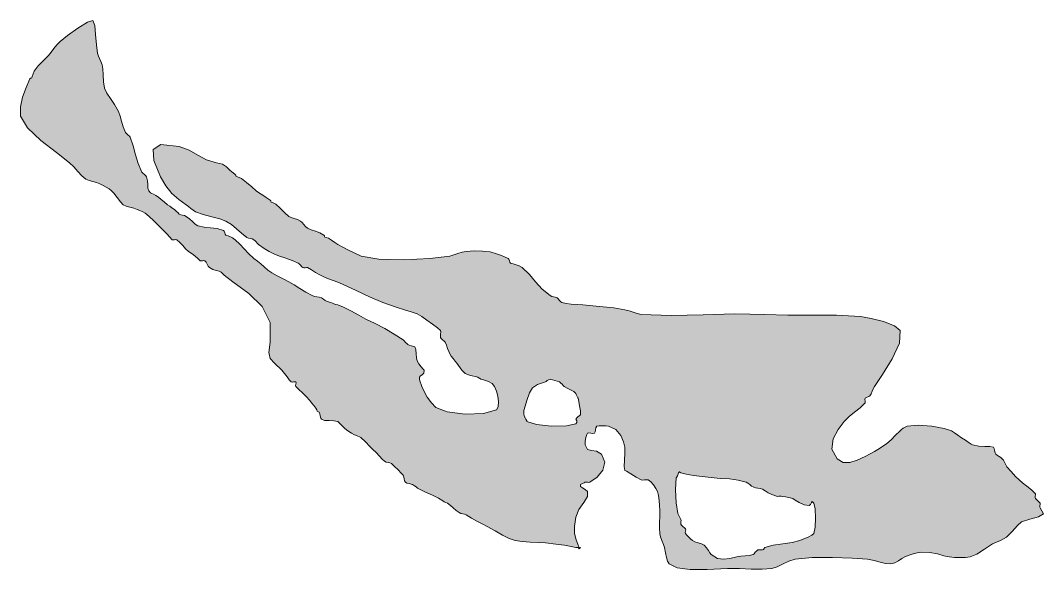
# Model space of a CAD drawing. Header units: inches. Extents: x 60 to 943, y -228 to 857.
# Drawn here: x 896.73 to 943.16, y -43.77 to -18.84 of the extents above; entities that cross this region are included whole.
import ezdxf

# ---------------------------------------------------------------- set-up
doc = ezdxf.new("R2010")
doc.units = ezdxf.units.IN
doc.header["$MEASUREMENT"] = 0
doc.layers.add('Layer 1', color=7, linetype='Continuous')

msp = doc.modelspace()

# ---------------------------------------------------------------- hatches: boundary and pattern name
at = {"layer": 'Layer 1', "true_color": 0xffffff}
h = msp.add_hatch(color=7, dxfattribs=at)
h.paths.add_polyline_path([(922.039, -42.771), (922.02, -42.774), (921.986, -42.775), (921.953, -42.774), (921.934, -42.771), (921.729, -42.717), (921.428, -42.666), (921.033, -42.615), (920.557, -42.56), (920.225, -42.536), (919.864, -42.522), (919.507, -42.501), (919.181, -42.454), (918.905, -42.359), (918.6, -42.207), (918.267, -42.019), (917.91, -41.818), (917.682, -41.696), (917.448, -41.569), (917.207, -41.435), (916.957, -41.289), (916.885, -41.259), (916.806, -41.24), (916.723, -41.219), (916.64, -41.184), (916.502, -41.087), (916.374, -40.974), (916.246, -40.859), (916.11, -40.76), (916.039, -40.724), (915.992, -40.711), (915.952, -40.696), (915.898, -40.654), (915.708, -40.53), (915.426, -40.396), (915.115, -40.26), (914.84, -40.125), (914.756, -40.072), (914.683, -40.02), (914.608, -39.966), (914.521, -39.913), (914.456, -39.89), (914.365, -39.867), (914.272, -39.841), (914.204, -39.807), (914.157, -39.738), (914.144, -39.657), (914.134, -39.571), (914.099, -39.489), (914.011, -39.391), (913.867, -39.245), (913.707, -39.091), (913.568, -38.96), (913.497, -38.921), (913.415, -38.905), (913.33, -38.891), (913.251, -38.854), (913.15, -38.76), (913.018, -38.618), (912.869, -38.462), (912.722, -38.324), (912.588, -38.186), (912.391, -37.975), (912.173, -37.78), (911.98, -37.689), (911.886, -37.655), (911.746, -37.574), (911.592, -37.472), (911.451, -37.371), (911.353, -37.281), (911.268, -37.185), (911.195, -37.103), (911.134, -37.054), (910.956, -37.018), (910.74, -37.01), (910.535, -36.997), (910.393, -36.948), (910.361, -36.891), (910.334, -36.795), (910.309, -36.697), (910.286, -36.631), (910.258, -36.607), (910.225, -36.602), (910.195, -36.584), (910.181, -36.524), (910.14, -36.439), (910.049, -36.319), (909.944, -36.196), (909.863, -36.102), (909.691, -35.908), (909.523, -35.744), (909.366, -35.601), (909.228, -35.466), (909.218, -35.422), (909.228, -35.359), (909.238, -35.297), (909.228, -35.254), (909.185, -35.243), (909.123, -35.253), (909.061, -35.264), (909.016, -35.254), (908.926, -35.153), (908.826, -35.018), (908.716, -34.868), (908.593, -34.725), (908.256, -34.407), (908.058, -34.19), (907.995, -33.924), (908.063, -33.454), (908.06, -32.55), (907.695, -31.833), (907.092, -31.238), (906.369, -30.701), (906.236, -30.605), (906.107, -30.508), (905.977, -30.401), (905.84, -30.277), (905.744, -30.224), (905.615, -30.188), (905.467, -30.144), (905.311, -30.065), (905.252, -29.999), (905.203, -29.906), (905.155, -29.814), (905.099, -29.748), (905.054, -29.742), (904.989, -29.751), (904.926, -29.759), (904.887, -29.748), (904.785, -29.646), (904.658, -29.547), (904.515, -29.442), (904.357, -29.324), (904.226, -29.204), (904.096, -29.066), (903.965, -28.925), (903.828, -28.795), (903.784, -28.787), (903.72, -28.797), (903.656, -28.806), (903.616, -28.795), (903.374, -28.527), (903.068, -28.221), (902.746, -27.911), (902.451, -27.631), (902.388, -27.589), (902.28, -27.535), (902.152, -27.476), (902.027, -27.419), (901.868, -27.364), (901.697, -27.321), (901.532, -27.274), (901.393, -27.207), (901.268, -27.079), (901.111, -26.881), (900.964, -26.688), (900.863, -26.572), (900.75, -26.491), (900.619, -26.409), (900.479, -26.329), (900.334, -26.254), (900.179, -26.197), (900.013, -26.157), (899.848, -26.113), (899.698, -26.042), (899.521, -25.893), (899.34, -25.697), (899.152, -25.489), (898.957, -25.301), (898.361, -24.841), (897.653, -24.292), (897.041, -23.718), (896.733, -23.184), (896.729, -22.766), (896.824, -22.32), (896.98, -21.884), (897.157, -21.489), (897.184, -21.467), (897.218, -21.461), (897.248, -21.441), (897.264, -21.384), (897.345, -21.138), (897.528, -20.904), (897.766, -20.672), (898.004, -20.431), (898.126, -20.28), (898.247, -20.119), (898.379, -19.955), (898.534, -19.795), (898.87, -19.522), (899.335, -19.187), (899.77, -18.916), (900.016, -18.843), (900.1, -19.067), (900.141, -19.486), (900.173, -19.953), (900.228, -20.324), (900.273, -20.461), (900.322, -20.577), (900.377, -20.699), (900.439, -20.854), (900.469, -21.044), (900.477, -21.316), (900.492, -21.623), (900.546, -21.913), (900.652, -22.141), (900.814, -22.388), (901.001, -22.662), (901.181, -22.972), (901.259, -23.182), (901.321, -23.42), (901.393, -23.673), (901.498, -23.925), (901.541, -23.975), (901.608, -24.034), (901.673, -24.092), (901.71, -24.137), (901.848, -24.542), (901.955, -24.943), (902.072, -25.338), (902.239, -25.725), (902.282, -25.774), (902.351, -25.835), (902.416, -25.893), (902.451, -25.937), (902.492, -26.119), (902.504, -26.297), (902.517, -26.453), (902.558, -26.572), (902.63, -26.661), (902.689, -26.701), (902.763, -26.729), (902.875, -26.783), (903, -26.868), (903.119, -26.968), (903.249, -27.082), (903.404, -27.207), (903.504, -27.277), (903.606, -27.346), (903.713, -27.424), (903.828, -27.524), (903.85, -27.546), (903.884, -27.581), (903.916, -27.614), (903.934, -27.631), (904.005, -27.663), (904.088, -27.681), (904.173, -27.7), (904.251, -27.736), (904.396, -27.851), (904.535, -27.977), (904.665, -28.088), (904.781, -28.16), (905.059, -28.228), (905.354, -28.251), (905.653, -28.282), (905.945, -28.372), (905.977, -28.412), (906.002, -28.479), (906.025, -28.547), (906.051, -28.584), (906.163, -28.626), (906.26, -28.659), (906.357, -28.707), (906.475, -28.795), (906.683, -28.996), (906.877, -29.204), (907.082, -29.419), (907.322, -29.643), (907.48, -29.773), (907.638, -29.897), (907.796, -30.027), (907.957, -30.172), (908.132, -30.295), (908.383, -30.43), (908.659, -30.567), (908.91, -30.701), (909.149, -30.849), (909.405, -31.014), (909.679, -31.181), (909.969, -31.336), (910.076, -31.371), (910.18, -31.387), (910.284, -31.403), (910.393, -31.442), (910.48, -31.496), (910.557, -31.55), (910.656, -31.604), (910.816, -31.654), (910.887, -31.676), (910.959, -31.703), (911.04, -31.732), (911.134, -31.76), (911.393, -31.861), (911.729, -32.032), (912.084, -32.227), (912.404, -32.396), (912.821, -32.603), (913.259, -32.83), (913.691, -33.078), (914.099, -33.348), (914.158, -33.4), (914.209, -33.457), (914.258, -33.512), (914.311, -33.56), (914.372, -33.584), (914.474, -33.61), (914.572, -33.639), (914.628, -33.666), (914.666, -33.787), (914.688, -33.972), (914.706, -34.161), (914.733, -34.301), (914.812, -34.436), (914.916, -34.565), (915.009, -34.67), (915.051, -34.725), (915.037, -34.857), (914.967, -34.933), (914.887, -34.982), (914.84, -35.042), (914.841, -35.141), (914.868, -35.253), (914.908, -35.366), (914.945, -35.466), (915.044, -35.688), (915.195, -35.95), (915.381, -36.208), (915.58, -36.419), (916.096, -36.612), (916.912, -36.709), (917.75, -36.688), (918.334, -36.524), (918.417, -36.381), (918.432, -36.154), (918.397, -35.9), (918.334, -35.678), (918.24, -35.463), (918.134, -35.326), (917.968, -35.234), (917.698, -35.148), (917.625, -35.12), (917.567, -35.089), (917.523, -35.06), (917.486, -35.042), (917.114, -34.941), (916.915, -34.865), (916.763, -34.719), (916.533, -34.407), (916.454, -34.303), (916.363, -34.188), (916.278, -34.078), (916.216, -33.983), (916.165, -33.871), (916.114, -33.732), (916.062, -33.586), (916.004, -33.454), (915.957, -33.395), (915.891, -33.337), (915.828, -33.285), (915.792, -33.242), (915.786, -33.17), (915.799, -33.079), (915.809, -32.991), (915.792, -32.925), (915.654, -32.795), (915.432, -32.631), (915.178, -32.454), (914.945, -32.289), (914.73, -32.164), (914.469, -32.065), (914.154, -31.973), (913.78, -31.866), (913.17, -31.649), (912.569, -31.387), (911.965, -31.098), (911.346, -30.807), (911.135, -30.721), (910.922, -30.645), (910.71, -30.57), (910.498, -30.489), (910.309, -30.395), (910.124, -30.282), (909.941, -30.168), (909.757, -30.065), (909.712, -30.062), (909.646, -30.07), (909.584, -30.076), (909.545, -30.065), (909.504, -30.02), (909.441, -29.952), (909.377, -29.89), (909.334, -29.854), (909.142, -29.766), (908.942, -29.688), (908.727, -29.612), (908.486, -29.536), (908.228, -29.444), (908.012, -29.338), (907.794, -29.197), (907.533, -29.007), (907.476, -28.954), (907.424, -28.898), (907.374, -28.842), (907.322, -28.795), (907.25, -28.761), (907.168, -28.744), (907.083, -28.727), (907.004, -28.689), (906.765, -28.499), (906.539, -28.3), (906.308, -28.109), (906.051, -27.948), (905.772, -27.846), (905.412, -27.752), (905.028, -27.651), (904.675, -27.524), (904.564, -27.459), (904.463, -27.375), (904.361, -27.287), (904.251, -27.207), (903.91, -26.974), (903.602, -26.694), (903.326, -26.354), (903.087, -25.937), (902.779, -25.193), (902.753, -24.699), (903.104, -24.48), (903.934, -24.561), (904.384, -24.725), (904.777, -24.954), (905.173, -25.172), (905.628, -25.301), (905.904, -25.371), (906.076, -25.487), (906.235, -25.643), (906.475, -25.83), (906.499, -25.862), (906.504, -25.895), (906.521, -25.923), (906.581, -25.937), (906.758, -26.017), (906.987, -26.194), (907.226, -26.403), (907.428, -26.572), (907.576, -26.678), (907.727, -26.778), (907.887, -26.882), (908.063, -26.995), (908.088, -27.026), (908.093, -27.061), (908.109, -27.087), (908.169, -27.102), (908.324, -27.183), (908.521, -27.366), (908.727, -27.575), (908.91, -27.736), (909.018, -27.787), (909.157, -27.832), (909.306, -27.883), (909.439, -27.948), (909.52, -28.019), (909.596, -28.108), (909.673, -28.197), (909.757, -28.266), (909.924, -28.343), (910.114, -28.41), (910.311, -28.485), (910.498, -28.584), (910.522, -28.615), (910.527, -28.648), (910.544, -28.675), (910.604, -28.689), (910.705, -28.729), (910.848, -28.818), (911.001, -28.923), (911.134, -29.007), (911.362, -29.135), (911.62, -29.271), (911.899, -29.409), (912.192, -29.536), (912.99, -29.68), (914.131, -29.708), (915.309, -29.65), (916.216, -29.536), (916.396, -29.487), (916.585, -29.423), (916.774, -29.361), (916.957, -29.324), (917.326, -29.303), (917.7, -29.311), (918.047, -29.352), (918.334, -29.431), (918.429, -29.464), (918.557, -29.509), (918.705, -29.567), (918.863, -29.643), (918.894, -29.684), (918.919, -29.751), (918.942, -29.817), (918.969, -29.854), (919.085, -29.895), (919.222, -29.935), (919.364, -29.987), (919.498, -30.065), (919.828, -30.374), (920.111, -30.706), (920.405, -31.035), (920.769, -31.336), (920.842, -31.37), (920.918, -31.389), (920.999, -31.407), (921.086, -31.442), (921.135, -31.484), (921.196, -31.554), (921.256, -31.62), (921.298, -31.654), (921.492, -31.693), (921.73, -31.718), (921.99, -31.736), (922.251, -31.76), (922.703, -31.803), (923.174, -31.84), (923.659, -31.89), (924.157, -31.972), (924.36, -32.027), (924.545, -32.091), (924.721, -32.148), (924.898, -32.184), (926.269, -32.242), (927.711, -32.207), (929.15, -32.161), (930.51, -32.184), (931.555, -32.216), (932.653, -32.215), (933.766, -32.224), (934.851, -32.289), (935.342, -32.368), (935.905, -32.512), (936.392, -32.702), (936.65, -32.925), (936.62, -33.49), (936.292, -34.209), (935.853, -34.921), (935.486, -35.466), (935.43, -35.569), (935.382, -35.679), (935.333, -35.787), (935.274, -35.89), (935.232, -35.917), (935.164, -35.943), (935.099, -35.97), (935.062, -35.995), (935.059, -36.043), (935.066, -36.104), (935.073, -36.164), (935.062, -36.207), (934.837, -36.432), (934.585, -36.629), (934.334, -36.828), (934.109, -37.054), (933.844, -37.405), (933.616, -37.836), (933.557, -38.299), (933.792, -38.748), (934.069, -38.912), (934.378, -38.917), (934.711, -38.811), (935.062, -38.643), (935.299, -38.519), (935.487, -38.413), (935.649, -38.316), (935.804, -38.219), (936.046, -38.047), (936.245, -37.875), (936.436, -37.689), (936.65, -37.478), (936.718, -37.417), (936.797, -37.355), (936.883, -37.302), (936.969, -37.266), (937.478, -37.215), (938.093, -37.267), (938.649, -37.371), (938.98, -37.478), (939.126, -37.566), (939.278, -37.67), (939.44, -37.783), (939.615, -37.901), (939.687, -37.949), (939.782, -38.017), (939.874, -38.079), (939.934, -38.113), (940.221, -38.172), (940.499, -38.183), (940.733, -38.186), (940.886, -38.219), (940.915, -38.273), (940.94, -38.371), (940.965, -38.472), (940.992, -38.536), (941.078, -38.594), (941.219, -38.685), (941.352, -38.807), (941.416, -38.96), (941.499, -39.107), (941.687, -39.324), (941.897, -39.545), (942.051, -39.701), (942.204, -39.83), (942.407, -39.978), (942.617, -40.146), (942.792, -40.336), (942.798, -40.381), (942.789, -40.445), (942.781, -40.508), (942.792, -40.548), (942.839, -40.59), (942.905, -40.652), (942.968, -40.716), (943.004, -40.76), (943.008, -40.806), (942.999, -40.871), (942.993, -40.934), (943.004, -40.972), (943.163, -41.233), (942.938, -41.378), (942.534, -41.479), (942.156, -41.606), (941.982, -41.769), (941.746, -42.035), (941.477, -42.299), (941.204, -42.454), (940.851, -42.607), (940.48, -42.841), (940.129, -43.065), (939.827, -43.195), (939.615, -43.223), (939.377, -43.229), (939.125, -43.219), (938.874, -43.195), (938.634, -43.141), (938.349, -43.06), (938.009, -42.992), (937.604, -42.983), (937.427, -43.008), (937.247, -43.053), (937.06, -43.116), (936.862, -43.195), (936.726, -43.272), (936.573, -43.371), (936.407, -43.462), (936.228, -43.513), (935.995, -43.501), (935.75, -43.438), (935.479, -43.359), (935.169, -43.301), (934.48, -43.247), (933.59, -43.216), (932.668, -43.228), (931.887, -43.301), (931.606, -43.387), (931.338, -43.517), (931.08, -43.645), (930.827, -43.725), (930.389, -43.758), (929.893, -43.746), (929.361, -43.724), (928.815, -43.725), (927.896, -43.765), (927.127, -43.77), (926.541, -43.699), (926.169, -43.513), (926.099, -43.394), (926.053, -43.223), (926.012, -43.012), (925.957, -42.771), (925.908, -42.626), (925.844, -42.457), (925.783, -42.286), (925.745, -42.137), (925.729, -41.894), (925.738, -41.631), (925.75, -41.355), (925.745, -41.077), (925.732, -40.867), (925.716, -40.629), (925.688, -40.402), (925.64, -40.23), (925.56, -40.083), (925.453, -39.926), (925.334, -39.789), (925.216, -39.701), (925.142, -39.691), (925.056, -39.704), (924.97, -39.716), (924.898, -39.701), (924.681, -39.571), (924.432, -39.424), (924.231, -39.309), (924.157, -39.277), (924.124, -39.087), (924.137, -38.799), (924.159, -38.486), (924.157, -38.219), (924.105, -37.978), (923.979, -37.682), (923.758, -37.417), (923.416, -37.266), (923.304, -37.252), (923.146, -37.242), (922.99, -37.244), (922.887, -37.266), (922.84, -37.331), (922.825, -37.423), (922.815, -37.516), (922.78, -37.583), (922.714, -37.595), (922.618, -37.58), (922.524, -37.566), (922.463, -37.583), (922.434, -37.646), (922.391, -37.78), (922.357, -37.948), (922.357, -38.113), (922.462, -38.315), (922.646, -38.368), (922.872, -38.398), (923.098, -38.536), (923.259, -38.899), (923.163, -39.26), (922.902, -39.576), (922.568, -39.807), (922.522, -39.811), (922.458, -39.803), (922.396, -39.796), (922.357, -39.807), (922.315, -39.833), (922.245, -39.866), (922.178, -39.896), (922.146, -39.913), (922.15, -40), (922.239, -40.064), (922.361, -40.132), (922.463, -40.23), (922.462, -40.458), (922.293, -40.729), (922.076, -41.043), (921.934, -41.396), (921.875, -41.816), (921.877, -42.115), (921.934, -42.371), (922.039, -42.666), (922.051, -42.699), (922.074, -42.752), (922.107, -42.788), (922.146, -42.771), (922.09, -42.828), (922.066, -42.817), (922.056, -42.784)])
h.paths.add_polyline_path([(919.71, -36.102), (919.63, -36.352), (919.58, -36.554), (919.568, -36.715), (919.604, -36.842), (919.615, -36.859), (919.663, -36.94), (919.708, -37.026), (919.71, -37.054), (920.152, -37.185), (920.838, -37.256), (921.515, -37.252), (921.934, -37.16), (921.979, -37.095), (921.975, -37.023), (921.95, -36.968), (921.934, -36.948), (921.977, -36.887), (922.048, -36.822), (922.115, -36.769), (922.146, -36.736), (922.14, -36.565), (922.108, -36.345), (922.069, -36.135), (922.039, -35.995), (922.027, -35.979), (921.993, -35.908), (921.956, -35.829), (921.934, -35.783), (921.839, -35.69), (921.697, -35.611), (921.541, -35.538), (921.404, -35.466), (921.353, -35.419), (921.31, -35.361), (921.261, -35.303), (921.192, -35.254), (921.091, -35.213), (920.984, -35.183), (920.876, -35.162), (920.769, -35.148), (920.69, -35.156), (920.635, -35.191), (920.594, -35.23), (920.557, -35.254), (920.188, -35.368), (919.97, -35.521), (919.833, -35.753)])
h.paths.add_polyline_path([(926.486, -39.595), (926.463, -40.156), (926.489, -40.738), (926.566, -41.225), (926.698, -41.501), (926.709, -41.539), (926.703, -41.602), (926.695, -41.667), (926.698, -41.713), (926.733, -41.757), (926.797, -41.82), (926.863, -41.883), (926.91, -41.925), (926.921, -41.965), (926.912, -42.027), (926.902, -42.092), (926.91, -42.137), (926.967, -42.204), (927.046, -42.29), (927.137, -42.379), (927.228, -42.454), (927.342, -42.51), (927.493, -42.559), (927.645, -42.609), (927.757, -42.666), (927.872, -42.782), (927.95, -42.902), (928.011, -43.011), (928.074, -43.089), (928.369, -43.265), (928.645, -43.306), (928.926, -43.266), (929.239, -43.195), (929.425, -43.167), (929.622, -43.147), (929.813, -43.125), (929.98, -43.089), (930.022, -43.055), (930.081, -42.987), (930.143, -42.918), (930.192, -42.877), (930.241, -42.869), (930.297, -42.874), (930.354, -42.88), (930.404, -42.877), (930.452, -42.854), (930.477, -42.821), (930.491, -42.791), (930.51, -42.771), (930.896, -42.665), (931.333, -42.6), (931.754, -42.541), (932.098, -42.454), (932.276, -42.382), (932.476, -42.296), (932.645, -42.21), (932.733, -42.137), (932.797, -41.851), (932.815, -41.432), (932.793, -41.021), (932.733, -40.76), (932.666, -40.681), (932.627, -40.723), (932.588, -40.81), (932.521, -40.865), (932.298, -40.838), (932.075, -40.732), (931.891, -40.614), (931.78, -40.548), (931.6, -40.501), (931.447, -40.473), (931.33, -40.456), (931.251, -40.442), (931.199, -40.438), (931.145, -40.442), (931.091, -40.447), (931.039, -40.442), (930.827, -40.368), (930.661, -40.282), (930.525, -40.196), (930.404, -40.125), (930.296, -40.085), (930.192, -40.068), (930.089, -40.053), (929.98, -40.019), (929.914, -39.978), (929.826, -39.914), (929.736, -39.849), (929.663, -39.807), (929.304, -39.705), (928.906, -39.657), (928.49, -39.63), (928.074, -39.595), (927.663, -39.547), (927.275, -39.498), (926.943, -39.445), (926.698, -39.383), (926.661, -39.354), (926.656, -39.328), (926.646, -39.329), (926.592, -39.383), (926.583, -39.418), (926.545, -39.509), (926.503, -39.59)])

# ---------------------------------------------------------------- linework, layer by layer
at = {"layer": 'Layer 1', "lineweight": 0}
for points in [[(922.039, -42.771), (922.02, -42.774), (921.986, -42.775), (921.953, -42.774), (921.934, -42.771), (921.729, -42.717), (921.428, -42.666), (921.033, -42.615), (920.557, -42.56), (920.225, -42.536), (919.864, -42.522), (919.507, -42.501), (919.181, -42.454), (918.905, -42.359), (918.6, -42.207), (918.267, -42.019), (917.91, -41.818), (917.682, -41.696), (917.448, -41.569), (917.207, -41.435), (916.957, -41.289), (916.885, -41.259), (916.806, -41.24), (916.723, -41.219), (916.64, -41.184), (916.502, -41.087), (916.374, -40.974), (916.246, -40.859), (916.11, -40.76), (916.039, -40.724), (915.992, -40.711), (915.952, -40.696), (915.898, -40.654), (915.708, -40.53), (915.426, -40.396), (915.115, -40.26), (914.84, -40.125), (914.756, -40.072), (914.683, -40.02), (914.608, -39.966), (914.521, -39.913), (914.456, -39.89), (914.365, -39.867), (914.272, -39.841), (914.204, -39.807), (914.157, -39.738), (914.144, -39.657), (914.134, -39.571), (914.099, -39.489), (914.011, -39.391), (913.867, -39.245), (913.707, -39.091), (913.568, -38.96), (913.497, -38.921), (913.415, -38.905), (913.33, -38.891), (913.251, -38.854), (913.15, -38.76), (913.018, -38.618), (912.869, -38.462), (912.722, -38.324), (912.588, -38.186), (912.391, -37.975), (912.173, -37.78), (911.98, -37.689), (911.886, -37.655), (911.746, -37.574), (911.592, -37.472), (911.451, -37.371), (911.353, -37.281), (911.268, -37.185), (911.195, -37.103), (911.134, -37.054), (910.956, -37.018), (910.74, -37.01), (910.535, -36.997), (910.393, -36.948), (910.361, -36.891), (910.334, -36.795), (910.309, -36.697), (910.286, -36.631), (910.258, -36.607), (910.225, -36.602), (910.195, -36.584), (910.181, -36.524), (910.14, -36.439), (910.049, -36.319), (909.944, -36.196), (909.863, -36.102), (909.691, -35.908), (909.523, -35.744), (909.366, -35.601), (909.228, -35.466), (909.218, -35.422), (909.228, -35.359), (909.238, -35.297), (909.228, -35.254), (909.185, -35.243), (909.123, -35.253), (909.061, -35.264), (909.016, -35.254), (908.926, -35.153), (908.826, -35.018), (908.716, -34.868), (908.593, -34.725), (908.256, -34.407), (908.058, -34.19), (907.995, -33.924), (908.063, -33.454), (908.06, -32.55), (907.695, -31.833), (907.092, -31.238), (906.369, -30.701), (906.236, -30.605), (906.107, -30.508), (905.977, -30.401), (905.84, -30.277), (905.744, -30.224), (905.615, -30.188), (905.467, -30.144), (905.311, -30.065), (905.252, -29.999), (905.203, -29.906), (905.155, -29.814), (905.099, -29.748), (905.054, -29.742), (904.989, -29.751), (904.926, -29.759), (904.887, -29.748), (904.785, -29.646), (904.658, -29.547), (904.515, -29.442), (904.357, -29.324), (904.226, -29.204), (904.096, -29.066), (903.965, -28.925), (903.828, -28.795), (903.784, -28.787), (903.72, -28.797), (903.656, -28.806), (903.616, -28.795), (903.374, -28.527), (903.068, -28.221), (902.746, -27.911), (902.451, -27.631), (902.388, -27.589), (902.28, -27.535), (902.152, -27.476), (902.027, -27.419), (901.868, -27.364), (901.697, -27.321), (901.532, -27.274), (901.393, -27.207), (901.268, -27.079), (901.111, -26.881), (900.964, -26.688), (900.863, -26.572), (900.75, -26.491), (900.619, -26.409), (900.479, -26.329), (900.334, -26.254), (900.179, -26.197), (900.013, -26.157), (899.848, -26.113), (899.698, -26.042), (899.521, -25.893), (899.34, -25.697), (899.152, -25.489), (898.957, -25.301), (898.361, -24.841), (897.653, -24.292), (897.041, -23.718), (896.733, -23.184), (896.729, -22.766), (896.824, -22.32), (896.98, -21.884), (897.157, -21.489), (897.184, -21.467), (897.218, -21.461), (897.248, -21.441), (897.264, -21.384), (897.345, -21.138), (897.528, -20.904), (897.766, -20.672), (898.004, -20.431), (898.126, -20.28), (898.247, -20.119), (898.379, -19.955), (898.534, -19.795), (898.87, -19.522), (899.335, -19.187), (899.77, -18.916), (900.016, -18.843), (900.1, -19.067), (900.141, -19.486), (900.173, -19.953), (900.228, -20.324), (900.273, -20.461), (900.322, -20.577), (900.377, -20.699), (900.439, -20.854), (900.469, -21.044), (900.477, -21.316), (900.492, -21.623), (900.546, -21.913), (900.652, -22.141), (900.814, -22.388), (901.001, -22.662), (901.181, -22.972), (901.259, -23.182), (901.321, -23.42), (901.393, -23.673), (901.498, -23.925), (901.541, -23.975), (901.608, -24.034), (901.673, -24.092), (901.71, -24.137), (901.848, -24.542), (901.955, -24.943), (902.072, -25.338), (902.239, -25.725), (902.282, -25.774), (902.351, -25.835), (902.416, -25.893), (902.451, -25.937), (902.492, -26.119), (902.504, -26.297), (902.517, -26.453), (902.558, -26.572), (902.63, -26.661), (902.689, -26.701), (902.763, -26.729), (902.875, -26.783), (903, -26.868), (903.119, -26.968), (903.249, -27.082), (903.404, -27.207), (903.504, -27.277), (903.606, -27.346), (903.713, -27.424), (903.828, -27.524), (903.85, -27.546), (903.884, -27.581), (903.916, -27.614), (903.934, -27.631), (904.005, -27.663), (904.088, -27.681), (904.173, -27.7), (904.251, -27.736), (904.396, -27.851), (904.535, -27.977), (904.665, -28.088), (904.781, -28.16), (905.059, -28.228), (905.354, -28.251), (905.653, -28.282), (905.945, -28.372), (905.977, -28.412), (906.002, -28.479), (906.025, -28.547), (906.051, -28.584), (906.163, -28.626), (906.26, -28.659), (906.357, -28.707), (906.475, -28.795), (906.683, -28.996), (906.877, -29.204), (907.082, -29.419), (907.322, -29.643), (907.48, -29.773), (907.638, -29.897), (907.796, -30.027), (907.957, -30.172), (908.132, -30.295), (908.383, -30.43), (908.659, -30.567), (908.91, -30.701), (909.149, -30.849), (909.405, -31.014), (909.679, -31.181), (909.969, -31.336), (910.076, -31.371), (910.18, -31.387), (910.284, -31.403), (910.393, -31.442), (910.48, -31.496), (910.557, -31.55), (910.656, -31.604), (910.816, -31.654), (910.887, -31.676), (910.959, -31.703), (911.04, -31.732), (911.134, -31.76), (911.393, -31.861), (911.729, -32.032), (912.084, -32.227), (912.404, -32.396), (912.821, -32.603), (913.259, -32.83), (913.691, -33.078), (914.099, -33.348), (914.158, -33.4), (914.209, -33.457), (914.258, -33.512), (914.311, -33.56), (914.372, -33.584), (914.474, -33.61), (914.572, -33.639), (914.628, -33.666), (914.666, -33.787), (914.688, -33.972), (914.706, -34.161), (914.733, -34.301), (914.812, -34.436), (914.916, -34.565), (915.009, -34.67), (915.051, -34.725), (915.037, -34.857), (914.967, -34.933), (914.887, -34.982), (914.84, -35.042), (914.841, -35.141), (914.868, -35.253), (914.908, -35.366), (914.945, -35.466), (915.044, -35.688), (915.195, -35.95), (915.381, -36.208), (915.58, -36.419), (916.096, -36.612), (916.912, -36.709), (917.75, -36.688), (918.334, -36.524), (918.417, -36.381), (918.432, -36.154), (918.397, -35.9), (918.334, -35.678), (918.24, -35.463), (918.134, -35.326), (917.968, -35.234), (917.698, -35.148), (917.625, -35.12), (917.567, -35.089), (917.523, -35.06), (917.486, -35.042), (917.114, -34.941), (916.915, -34.865), (916.763, -34.719), (916.533, -34.407), (916.454, -34.303), (916.363, -34.188), (916.278, -34.078), (916.216, -33.983), (916.165, -33.871), (916.114, -33.732), (916.062, -33.586), (916.004, -33.454), (915.957, -33.395), (915.891, -33.337), (915.828, -33.285), (915.792, -33.242), (915.786, -33.17), (915.799, -33.079), (915.809, -32.991), (915.792, -32.925), (915.654, -32.795), (915.432, -32.631), (915.178, -32.454), (914.945, -32.289), (914.73, -32.164), (914.469, -32.065), (914.154, -31.973), (913.78, -31.866), (913.17, -31.649), (912.569, -31.387), (911.965, -31.098), (911.346, -30.807), (911.135, -30.721), (910.922, -30.645), (910.71, -30.57), (910.498, -30.489), (910.309, -30.395), (910.124, -30.282), (909.941, -30.168), (909.757, -30.065), (909.712, -30.062), (909.646, -30.07), (909.584, -30.076), (909.545, -30.065), (909.504, -30.02), (909.441, -29.952), (909.377, -29.89), (909.334, -29.854), (909.142, -29.766), (908.942, -29.688), (908.727, -29.612), (908.486, -29.536), (908.228, -29.444), (908.012, -29.338), (907.794, -29.197), (907.533, -29.007), (907.476, -28.954), (907.424, -28.898), (907.374, -28.842), (907.322, -28.795), (907.25, -28.761), (907.168, -28.744), (907.083, -28.727), (907.004, -28.689), (906.765, -28.499), (906.539, -28.3), (906.308, -28.109), (906.051, -27.948), (905.772, -27.846), (905.412, -27.752), (905.028, -27.651), (904.675, -27.524), (904.564, -27.459), (904.463, -27.375), (904.361, -27.287), (904.251, -27.207), (903.91, -26.974), (903.602, -26.694), (903.326, -26.354), (903.087, -25.937), (902.779, -25.193), (902.753, -24.699), (903.104, -24.48), (903.934, -24.561), (904.384, -24.725), (904.777, -24.954), (905.173, -25.172), (905.628, -25.301), (905.904, -25.371), (906.076, -25.487), (906.235, -25.643), (906.475, -25.83), (906.499, -25.862), (906.504, -25.895), (906.521, -25.923), (906.581, -25.937), (906.758, -26.017), (906.987, -26.194), (907.226, -26.403), (907.428, -26.572), (907.576, -26.678), (907.727, -26.778), (907.887, -26.882), (908.063, -26.995), (908.088, -27.026), (908.093, -27.061), (908.109, -27.087), (908.169, -27.102), (908.324, -27.183), (908.521, -27.366), (908.727, -27.575), (908.91, -27.736), (909.018, -27.787), (909.157, -27.832), (909.306, -27.883), (909.439, -27.948), (909.52, -28.019), (909.596, -28.108), (909.673, -28.197), (909.757, -28.266), (909.924, -28.343), (910.114, -28.41), (910.311, -28.485), (910.498, -28.584), (910.522, -28.615), (910.527, -28.648), (910.544, -28.675), (910.604, -28.689), (910.705, -28.729), (910.848, -28.818), (911.001, -28.923), (911.134, -29.007), (911.362, -29.135), (911.62, -29.271), (911.899, -29.409), (912.192, -29.536), (912.99, -29.68), (914.131, -29.708), (915.309, -29.65), (916.216, -29.536), (916.396, -29.487), (916.585, -29.423), (916.774, -29.361), (916.957, -29.324), (917.326, -29.303), (917.7, -29.311), (918.047, -29.352), (918.334, -29.431), (918.429, -29.464), (918.557, -29.509), (918.705, -29.567), (918.863, -29.643), (918.894, -29.684), (918.919, -29.751), (918.942, -29.817), (918.969, -29.854), (919.085, -29.895), (919.222, -29.935), (919.364, -29.987), (919.498, -30.065), (919.828, -30.374), (920.111, -30.706), (920.405, -31.035), (920.769, -31.336), (920.842, -31.37), (920.918, -31.389), (920.999, -31.407), (921.086, -31.442), (921.135, -31.484), (921.196, -31.554), (921.256, -31.62), (921.298, -31.654), (921.492, -31.693), (921.73, -31.718), (921.99, -31.736), (922.251, -31.76), (922.703, -31.803), (923.174, -31.84), (923.659, -31.89), (924.157, -31.972), (924.36, -32.027), (924.545, -32.091), (924.721, -32.148), (924.898, -32.184), (926.269, -32.242), (927.711, -32.207), (929.15, -32.161), (930.51, -32.184), (931.555, -32.216), (932.653, -32.215), (933.766, -32.224), (934.851, -32.289), (935.342, -32.368), (935.905, -32.512), (936.392, -32.702), (936.65, -32.925), (936.62, -33.49), (936.292, -34.209), (935.853, -34.921), (935.486, -35.466), (935.43, -35.569), (935.382, -35.679), (935.333, -35.787), (935.274, -35.89), (935.232, -35.917), (935.164, -35.943), (935.099, -35.97), (935.062, -35.995), (935.059, -36.043), (935.066, -36.104), (935.073, -36.164), (935.062, -36.207), (934.837, -36.432), (934.585, -36.629), (934.334, -36.828), (934.109, -37.054), (933.844, -37.405), (933.616, -37.836), (933.557, -38.299), (933.792, -38.748), (934.069, -38.912), (934.378, -38.917), (934.711, -38.811), (935.062, -38.643), (935.299, -38.519), (935.487, -38.413), (935.649, -38.316), (935.804, -38.219), (936.046, -38.047), (936.245, -37.875), (936.436, -37.689), (936.65, -37.478), (936.718, -37.417), (936.797, -37.355), (936.883, -37.302), (936.969, -37.266), (937.478, -37.215), (938.093, -37.267), (938.649, -37.371), (938.98, -37.478), (939.126, -37.566), (939.278, -37.67), (939.44, -37.783), (939.615, -37.901), (939.687, -37.949), (939.782, -38.017), (939.874, -38.079), (939.934, -38.113), (940.221, -38.172), (940.499, -38.183), (940.733, -38.186), (940.886, -38.219), (940.915, -38.273), (940.94, -38.371), (940.965, -38.472), (940.992, -38.536), (941.078, -38.594), (941.219, -38.685), (941.352, -38.807), (941.416, -38.96), (941.499, -39.107), (941.687, -39.324), (941.897, -39.545), (942.051, -39.701), (942.204, -39.83), (942.407, -39.978), (942.617, -40.146), (942.792, -40.336), (942.798, -40.381), (942.789, -40.445), (942.781, -40.508), (942.792, -40.548), (942.839, -40.59), (942.905, -40.652), (942.968, -40.716), (943.004, -40.76), (943.008, -40.806), (942.999, -40.871), (942.993, -40.934), (943.004, -40.972), (943.163, -41.233), (942.938, -41.378), (942.534, -41.479), (942.156, -41.606), (941.982, -41.769), (941.746, -42.035), (941.477, -42.299), (941.204, -42.454), (940.851, -42.607), (940.48, -42.841), (940.129, -43.065), (939.827, -43.195), (939.615, -43.223), (939.377, -43.229), (939.125, -43.219), (938.874, -43.195), (938.634, -43.141), (938.349, -43.06), (938.009, -42.992), (937.604, -42.983), (937.427, -43.008), (937.247, -43.053), (937.06, -43.116), (936.862, -43.195), (936.726, -43.272), (936.573, -43.371), (936.407, -43.462), (936.228, -43.513), (935.995, -43.501), (935.75, -43.438), (935.479, -43.359), (935.169, -43.301), (934.48, -43.247), (933.59, -43.216), (932.668, -43.228), (931.887, -43.301), (931.606, -43.387), (931.338, -43.517), (931.08, -43.645), (930.827, -43.725), (930.389, -43.758), (929.893, -43.746), (929.361, -43.724), (928.815, -43.725), (927.896, -43.765), (927.127, -43.77), (926.541, -43.699), (926.169, -43.513), (926.099, -43.394), (926.053, -43.223), (926.012, -43.012), (925.957, -42.771), (925.908, -42.626), (925.844, -42.457), (925.783, -42.286), (925.745, -42.137), (925.729, -41.894), (925.738, -41.631), (925.75, -41.355), (925.745, -41.077), (925.732, -40.867), (925.716, -40.629), (925.688, -40.402), (925.64, -40.23), (925.56, -40.083), (925.453, -39.926), (925.334, -39.789), (925.216, -39.701), (925.142, -39.691), (925.056, -39.704), (924.97, -39.716), (924.898, -39.701), (924.681, -39.571), (924.432, -39.424), (924.231, -39.309), (924.157, -39.277), (924.124, -39.087), (924.137, -38.799), (924.159, -38.486), (924.157, -38.219), (924.105, -37.978), (923.979, -37.682), (923.758, -37.417), (923.416, -37.266), (923.304, -37.252), (923.146, -37.242), (922.99, -37.244), (922.887, -37.266), (922.84, -37.331), (922.825, -37.423), (922.815, -37.516), (922.78, -37.583), (922.714, -37.595), (922.618, -37.58), (922.524, -37.566), (922.463, -37.583), (922.434, -37.646), (922.391, -37.78), (922.357, -37.948), (922.357, -38.113), (922.462, -38.315), (922.646, -38.368), (922.872, -38.398), (923.098, -38.536), (923.259, -38.899), (923.163, -39.26), (922.902, -39.576), (922.568, -39.807), (922.522, -39.811), (922.458, -39.803), (922.396, -39.796), (922.357, -39.807), (922.315, -39.833), (922.245, -39.866), (922.178, -39.896), (922.146, -39.913), (922.15, -40), (922.239, -40.064), (922.361, -40.132), (922.463, -40.23), (922.462, -40.458), (922.293, -40.729), (922.076, -41.043), (921.934, -41.396), (921.875, -41.816), (921.877, -42.115), (921.934, -42.371), (922.039, -42.666), (922.051, -42.699), (922.074, -42.752), (922.107, -42.788), (922.146, -42.771), (922.09, -42.828), (922.066, -42.817), (922.056, -42.784), (922.039, -42.771), (922.039, -42.771)], [(920.557, -35.254), (920.594, -35.23), (920.635, -35.191), (920.69, -35.156), (920.769, -35.148), (920.876, -35.162), (920.984, -35.183), (921.091, -35.213), (921.192, -35.254), (921.261, -35.303), (921.31, -35.361), (921.353, -35.419), (921.404, -35.466), (921.541, -35.538), (921.697, -35.611), (921.839, -35.69), (921.934, -35.783), (921.956, -35.829), (921.993, -35.908), (922.027, -35.979), (922.039, -35.995), (922.069, -36.135), (922.108, -36.345), (922.14, -36.565), (922.146, -36.736), (922.115, -36.769), (922.048, -36.822), (921.977, -36.887), (921.934, -36.948), (921.95, -36.968), (921.975, -37.023), (921.979, -37.095), (921.934, -37.16), (921.515, -37.252), (920.838, -37.256), (920.152, -37.185), (919.71, -37.054), (919.708, -37.026), (919.663, -36.94), (919.615, -36.859), (919.604, -36.842), (919.568, -36.715), (919.58, -36.554), (919.63, -36.352), (919.71, -36.102), (919.833, -35.753), (919.97, -35.521), (920.188, -35.368), (920.557, -35.254), (920.557, -35.254)], [(919.71, -36.102), (919.63, -36.352), (919.58, -36.554), (919.568, -36.715), (919.604, -36.842), (919.615, -36.859), (919.663, -36.94), (919.708, -37.026), (919.71, -37.054), (920.152, -37.185), (920.838, -37.256), (921.515, -37.252), (921.934, -37.16), (921.979, -37.095), (921.975, -37.023), (921.95, -36.968), (921.934, -36.948), (921.977, -36.887), (922.048, -36.822), (922.115, -36.769), (922.146, -36.736), (922.14, -36.565), (922.108, -36.345), (922.069, -36.135), (922.039, -35.995), (922.027, -35.979), (921.993, -35.908), (921.956, -35.829), (921.934, -35.783), (921.839, -35.69), (921.697, -35.611), (921.541, -35.538), (921.404, -35.466), (921.353, -35.419), (921.31, -35.361), (921.261, -35.303), (921.192, -35.254), (921.091, -35.213), (920.984, -35.183), (920.876, -35.162), (920.769, -35.148), (920.69, -35.156), (920.635, -35.191), (920.594, -35.23), (920.557, -35.254), (920.188, -35.368), (919.97, -35.521), (919.833, -35.753), (919.71, -36.102), (919.71, -36.102)], [(926.592, -39.383), (926.646, -39.329), (926.656, -39.328), (926.661, -39.354), (926.698, -39.383), (926.943, -39.445), (927.275, -39.498), (927.663, -39.547), (928.074, -39.595), (928.49, -39.63), (928.906, -39.657), (929.304, -39.705), (929.663, -39.807), (929.736, -39.849), (929.826, -39.914), (929.914, -39.978), (929.98, -40.019), (930.089, -40.053), (930.192, -40.068), (930.296, -40.085), (930.404, -40.125), (930.525, -40.196), (930.661, -40.282), (930.827, -40.368), (931.039, -40.442), (931.091, -40.447), (931.145, -40.442), (931.199, -40.438), (931.251, -40.442), (931.33, -40.456), (931.447, -40.473), (931.6, -40.501), (931.78, -40.548), (931.891, -40.614), (932.075, -40.732), (932.298, -40.838), (932.521, -40.865), (932.588, -40.81), (932.627, -40.723), (932.666, -40.681), (932.733, -40.76), (932.793, -41.021), (932.815, -41.432), (932.797, -41.851), (932.733, -42.137), (932.645, -42.21), (932.476, -42.296), (932.276, -42.382), (932.098, -42.454), (931.754, -42.541), (931.333, -42.6), (930.896, -42.665), (930.51, -42.771), (930.491, -42.791), (930.477, -42.821), (930.452, -42.854), (930.404, -42.877), (930.354, -42.88), (930.297, -42.874), (930.241, -42.869), (930.192, -42.877), (930.143, -42.918), (930.081, -42.987), (930.022, -43.055), (929.98, -43.089), (929.813, -43.125), (929.622, -43.147), (929.425, -43.167), (929.239, -43.195), (928.926, -43.266), (928.645, -43.306), (928.369, -43.265), (928.074, -43.089), (928.011, -43.011), (927.95, -42.902), (927.872, -42.782), (927.757, -42.666), (927.645, -42.609), (927.493, -42.559), (927.342, -42.51), (927.228, -42.454), (927.137, -42.379), (927.046, -42.29), (926.967, -42.204), (926.91, -42.137), (926.902, -42.092), (926.912, -42.027), (926.921, -41.965), (926.91, -41.925), (926.863, -41.883), (926.797, -41.82), (926.733, -41.757), (926.698, -41.713), (926.695, -41.667), (926.703, -41.602), (926.709, -41.539), (926.698, -41.501), (926.566, -41.225), (926.489, -40.738), (926.463, -40.156), (926.486, -39.595), (926.503, -39.59), (926.545, -39.509), (926.583, -39.418), (926.592, -39.383), (926.592, -39.383)], [(926.486, -39.595), (926.463, -40.156), (926.489, -40.738), (926.566, -41.225), (926.698, -41.501), (926.709, -41.539), (926.703, -41.602), (926.695, -41.667), (926.698, -41.713), (926.733, -41.757), (926.797, -41.82), (926.863, -41.883), (926.91, -41.925), (926.921, -41.965), (926.912, -42.027), (926.902, -42.092), (926.91, -42.137), (926.967, -42.204), (927.046, -42.29), (927.137, -42.379), (927.228, -42.454), (927.342, -42.51), (927.493, -42.559), (927.645, -42.609), (927.757, -42.666), (927.872, -42.782), (927.95, -42.902), (928.011, -43.011), (928.074, -43.089), (928.369, -43.265), (928.645, -43.306), (928.926, -43.266), (929.239, -43.195), (929.425, -43.167), (929.622, -43.147), (929.813, -43.125), (929.98, -43.089), (930.022, -43.055), (930.081, -42.987), (930.143, -42.918), (930.192, -42.877), (930.241, -42.869), (930.297, -42.874), (930.354, -42.88), (930.404, -42.877), (930.452, -42.854), (930.477, -42.821), (930.491, -42.791), (930.51, -42.771), (930.896, -42.665), (931.333, -42.6), (931.754, -42.541), (932.098, -42.454), (932.276, -42.382), (932.476, -42.296), (932.645, -42.21), (932.733, -42.137), (932.797, -41.851), (932.815, -41.432), (932.793, -41.021), (932.733, -40.76), (932.666, -40.681), (932.627, -40.723), (932.588, -40.81), (932.521, -40.865), (932.298, -40.838), (932.075, -40.732), (931.891, -40.614), (931.78, -40.548), (931.6, -40.501), (931.447, -40.473), (931.33, -40.456), (931.251, -40.442), (931.199, -40.438), (931.145, -40.442), (931.091, -40.447), (931.039, -40.442), (930.827, -40.368), (930.661, -40.282), (930.525, -40.196), (930.404, -40.125), (930.296, -40.085), (930.192, -40.068), (930.089, -40.053), (929.98, -40.019), (929.914, -39.978), (929.826, -39.914), (929.736, -39.849), (929.663, -39.807), (929.304, -39.705), (928.906, -39.657), (928.49, -39.63), (928.074, -39.595), (927.663, -39.547), (927.275, -39.498), (926.943, -39.445), (926.698, -39.383), (926.661, -39.354), (926.656, -39.328), (926.646, -39.329), (926.592, -39.383), (926.583, -39.418), (926.545, -39.509), (926.503, -39.59), (926.486, -39.595), (926.486, -39.595)]]:
    msp.add_lwpolyline(points, dxfattribs=at)

doc.saveas('drawing.dxf')
